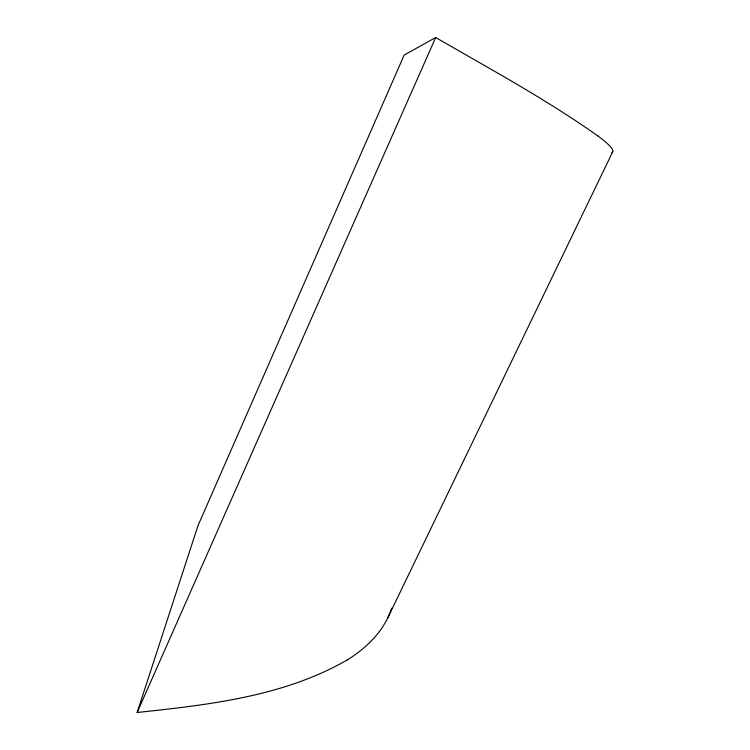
<?xml version="1.0" encoding="UTF-8"?>
<svg xmlns="http://www.w3.org/2000/svg" width="750" height="750" viewBox="0 0 750 750"><rect width="100%" height="100%" fill="white"/><g stroke="black" fill="none" stroke-linecap="round" stroke-linejoin="round"><path stroke-width="1.12" d="M347.222 659.934C283.716 696.544 208.725 704.822 137.147 712.5L197.991 525.637L404.156 55.087L435.694 37.5C490.444 69.197 546.291 99.45 598.003 136.041M137.147 712.5L435.694 37.5M387.534 618.347L612.741 151.725M391.659 608.203A672.15 223.772 15.6 0 1 347.269 659.963M598.069 136.059A752.559 33.45 26.2 0 1 611.887 152.606"/></g></svg>
